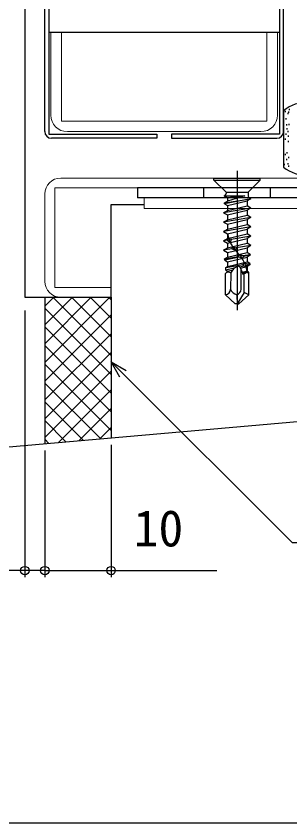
# Model space of a CAD drawing. Units: millimetres, scale not verified. Extents: x -437 to 438, y -281 to 279.
# Drawn here: x -373.1 to -331.8, y -281.2 to -159.5 of the extents above; entities that cross this region are included whole.
import ezdxf
from ezdxf.enums import TextEntityAlignment as Align

# ---------------------------------------------------------------- set-up
doc = ezdxf.new("R2010")
doc.units = ezdxf.units.MM
doc.header["$LTSCALE"] = 2
doc.layers.add('0-2_YKK_11', color=211, linetype='Continuous', lineweight=18)
for name, color, linetype in [('0-4_YKK_12', 2, 'Continuous'), ('0-5_YKK_13', 4, 'Continuous'), ('0-7_YKK_D', 6, 'Continuous'), ('0-8_YKK_ZWAK', 7, 'Continuous'), ('0-9_YSS_K', 3, 'Continuous')]:
    doc.layers.add(name, color=color, linetype=linetype)
doc.styles.add('ＭＳ ゴシック', font='')
doc.styles.get('ＭＳ ゴシック').set_extended_font_data('MS Gothic')

msp = doc.modelspace()

# ---------------------------------------------------------------- linework, layer by layer
at = {"layer": '0-2_YKK_11', "color": 7}
msp.add_line((-365.4, -176.91), (-336.2, -176.91), dxfattribs=at)
at = {"layer": '0-2_YKK_11'}
msp.add_line((-368.8, -186.308), (-368.8, -199.508), dxfattribs=at)
at = {"layer": '0-2_YKK_11', "color": 7}
for points in [[(-335.3, -175.31), (-366.3, -175.31), (-366.3, -161.91), (-367.9, -161.91), (-367.9, -174.41)], [(-333.7, -174.41), (-333.7, -161.91), (-335.3, -161.91), (-335.3, -175.31)]]:
    msp.add_lwpolyline(points, dxfattribs=at)
at = {"layer": '0-2_YKK_11'}
for points in [[(-328.3, -171.908), (-319.8, -171.908), (-319.8, -183.908), (-366.4, -183.908)], [(-366.4, -201.908), (-358.8, -201.908), (-358.8, -200.408), (-367.3, -200.408), (-367.3, -185.408), (-320.7, -185.408)]]:
    msp.add_lwpolyline(points, dxfattribs=at)
at = {"layer": '0-2_YKK_11', "color": 1}
msp.add_lwpolyline([(-353.8, -188.508), (-289.8, -188.508), (-289.8, -186.908), (-353.8, -186.908)], close=True, dxfattribs=at)
at = {"layer": '0-2_YKK_11', "color": 7}
for centre, start, end in [((-365.4, -174.41), 180.00001, 269.99999), ((-336.2, -174.41), 270.00001, 359.99999)]:
    msp.add_arc(centre, 2.5, start, end, dxfattribs=at)
at = {"layer": '0-2_YKK_11'}
for centre, start, end in [((-366.4, -186.308), 90.00001, 179.99999), ((-366.4, -199.508), 180.00001, 269.99999)]:
    msp.add_arc(centre, 2.4, start, end, dxfattribs=at)
at = {"layer": '0-4_YKK_12'}
for p, q in [((-371.8, -40.042), (-371.8, -201.908)), ((-371.8, -201.908), (-358.8, -201.908))]:
    msp.add_line(p, q, dxfattribs=at)
msp.add_lwpolyline([(-358.8, -201.908), (-358.8, -187.908), (-353.8, -187.908)], dxfattribs=at)
at = {"layer": '0-5_YKK_13'}
for p, q in [((-368.8, -176.908), (-368.8, -40.042)), ((-332.8, -176.908), (-332.8, -40.042)), ((-368.2, -161.91), (-333.4, -161.91)), ((-332.8, -173.761), (-332.8, -182.246)), ((-332.504, -173.97), (-332.504, -173.77)), ((-332.003, -174.089), (-332.003, -173.889)), ((-331.895, -173.671), (-331.895, -173.471)), ((-332.392, -175.08), (-332.392, -174.88)), ((-332.106, -174.276), (-332.106, -174.076)), ((-332.32, -175.991), (-332.32, -175.791)), ((-332.266, -176.581), (-332.266, -176.381)), ((-331.927, -175.92), (-331.927, -175.72)), ((-349.7, -177.308), (-349.7, -177.908)), ((-332.409, -177.403), (-332.409, -177.203)), ((-332.123, -177.01), (-332.123, -176.81)), ((-332.07, -177.689), (-332.07, -177.489)), ((-349.7, -177.908), (-333.8, -177.908)), ((-332.481, -178.136), (-332.481, -177.936)), ((-332.07, -178.476), (-332.07, -178.276)), ((-332.231, -180.209), (-332.231, -180.009)), ((-332.499, -180.477), (-332.499, -180.277)), ((-332.302, -181.21), (-332.302, -181.01)), ((-332.016, -180.924), (-332.016, -180.724)), ((-332.647, -181.986), (-332.647, -181.786)), ((-332.098, -181.89), (-332.098, -181.69)), ((-332.015, -182.236), (-332.015, -182.036)), ((-339.8, -182.823), (-339.8, -203.852)), ((-343.3, -183.908), (-336.3, -183.908)), ((-343.3, -184.208), (-343.3, -183.908)), ((-343.3, -184.208), (-336.3, -184.208)), ((-343.3, -184.208), (-341.46, -186.048)), ((-336.3, -184.208), (-338.14, -186.048)), ((-336.3, -184.208), (-336.3, -183.908)), ((-354.8, -185.408), (-354.8, -186.908)), ((-324.8, -185.408), (-354.8, -185.408)), ((-344.8, -186.908), (-344.8, -185.408)), ((-341.46, -186.048), (-338.14, -186.048)), ((-341.46, -186.049), (-341.46, -186.251)), ((-338.14, -186.048), (-338.14, -186.495)), ((-334.8, -185.408), (-334.8, -186.908)), ((-324.8, -186.908), (-354.8, -186.908)), ((-341.731, -186.601), (-341.627, -186.54)), ((-341.731, -186.601), (-341.244, -186.882)), ((-341.691, -187.657), (-341.244, -187.399)), ((-338.652, -186.601), (-341.244, -187.399)), ((-341.244, -186.882), (-341.244, -187.399)), ((-341.244, -188.075), (-338.294, -187.37)), ((-337.709, -187.032), (-338.294, -187.37)), ((-338.294, -187.37), (-338.294, -188.104)), ((-337.709, -187.032), (-337.89, -186.928)), ((-337.709, -188.442), (-341.829, -189.147)), ((-341.691, -187.817), (-341.244, -188.075)), ((-341.244, -188.075), (-341.244, -188.809)), ((-341.244, -188.809), (-338.294, -188.104)), ((-337.709, -188.442), (-338.294, -188.104)), ((-337.709, -188.442), (-338.294, -188.78)), ((-341.829, -189.147), (-341.244, -188.809)), ((-341.829, -189.147), (-341.244, -189.485)), ((-337.709, -189.852), (-341.829, -190.557)), ((-341.244, -189.485), (-338.294, -188.78)), ((-341.244, -189.485), (-341.244, -190.219)), ((-341.244, -190.219), (-338.294, -189.514)), ((-338.294, -188.78), (-338.294, -189.514)), ((-337.709, -189.852), (-338.294, -189.514)), ((-337.709, -189.852), (-338.294, -190.19)), ((-341.829, -190.557), (-341.244, -190.219)), ((-341.829, -190.557), (-341.244, -190.895)), ((-341.244, -190.895), (-338.294, -190.19)), ((-341.244, -190.895), (-341.244, -191.629)), ((-341.244, -191.629), (-338.294, -190.924)), ((-338.294, -190.19), (-338.294, -190.924)), ((-337.709, -191.262), (-338.294, -190.924)), ((-337.709, -191.262), (-341.829, -191.967)), ((-341.829, -191.967), (-341.244, -191.629)), ((-341.829, -191.967), (-341.244, -192.305)), ((-341.244, -192.305), (-338.294, -191.6)), ((-341.244, -192.305), (-341.244, -193.039)), ((-337.709, -191.262), (-338.294, -191.6)), ((-338.294, -191.6), (-338.294, -192.334)), ((-341.829, -193.377), (-341.244, -193.039)), ((-341.274, -193.282), (-341.829, -193.377)), ((-341.829, -193.377), (-341.244, -193.715)), ((-341.244, -193.039), (-338.294, -192.334)), ((-341.244, -193.715), (-338.294, -193.01)), ((-337.709, -192.672), (-340.685, -193.181)), ((-337.709, -192.672), (-338.294, -192.334)), ((-337.709, -192.672), (-338.294, -193.01)), ((-338.294, -193.01), (-338.294, -193.744)), ((-341.829, -194.787), (-341.244, -194.449)), ((-340.607, -194.578), (-341.829, -194.787)), ((-341.244, -193.715), (-341.244, -194.449)), ((-341.244, -194.449), (-338.294, -193.744)), ((-341.244, -195.125), (-338.294, -194.42)), ((-337.709, -194.082), (-339.951, -194.466)), ((-337.709, -194.082), (-338.294, -193.744)), ((-337.709, -194.082), (-338.294, -194.42)), ((-338.294, -194.42), (-338.294, -195.154)), ((-341.829, -194.787), (-341.244, -195.125)), ((-341.691, -196.117), (-341.244, -195.859)), ((-339.486, -195.872), (-341.671, -196.288)), ((-341.244, -195.125), (-341.244, -195.859)), ((-341.244, -195.859), (-338.294, -195.154)), ((-341.244, -196.535), (-338.294, -195.83)), ((-338.943, -195.623), (-337.829, -195.423)), ((-337.829, -195.423), (-338.294, -195.154)), ((-337.817, -195.554), (-338.294, -195.83)), ((-338.294, -195.83), (-338.294, -196.564)), ((-341.671, -196.288), (-341.244, -196.535)), ((-341.244, -196.535), (-341.244, -197.269)), ((-341.244, -197.269), (-338.294, -196.564)), ((-338.337, -196.869), (-337.9, -196.792)), ((-337.9, -196.792), (-338.294, -196.564)), ((-337.897, -197.011), (-338.294, -197.24)), ((-341.524, -197.431), (-341.244, -197.269)), ((-340.266, -197.534), (-341.488, -197.804)), ((-341.488, -197.804), (-341.244, -197.945)), ((-341.244, -197.945), (-340.397, -197.742)), ((-341.244, -197.945), (-341.244, -198.124)), ((-340.754, -198.241), (-340.774, -200.701)), ((-338.782, -197.206), (-339.38, -197.338)), ((-339.32, -197.485), (-338.294, -197.24)), ((-339.182, -200.701), (-339.182, -197.818)), ((-338.294, -197.974), (-339.041, -198.153)), ((-338.482, -198.181), (-338.981, -198.287)), ((-338.048, -198.309), (-338.387, -198.115)), ((-338.082, -198.096), (-338.328, -198.149)), ((-338.294, -197.24), (-338.294, -197.974)), ((-338.082, -198.096), (-338.294, -197.974)), ((-338.082, -198.096), (-338.09, -198.285))]:
    msp.add_line(p, q, dxfattribs=at)
for points in [[(-368.2, -40.042), (-368.2, -177.308), (-351.9, -177.308), (-351.9, -177.908), (-367.8, -177.908)], [(-333.4, -40.042), (-333.4, -177.308), (-349.7, -177.308)], [(-341.731, -186.601), (-338.652, -186.601), (-341.244, -186.882)], [(-341.089, -193.002), (-341.274, -193.282), (-340.853, -193.621)], [(-341.089, -193.002), (-340.685, -193.181), (-340.853, -193.621)], [(-341.671, -196.288), (-341.691, -196.117), (-339.567, -195.735)], [(-337.829, -195.423), (-337.817, -195.554), (-338.851, -195.751)], [(-341.488, -197.804), (-341.524, -197.431), (-338.87, -196.963)], [(-340.727, -198.265), (-340.212, -197.449), (-339.611, -197.17), (-339.396, -197.299), (-339.095, -198.029), (-338.924, -198.415), (-338.602, -198.265), (-338.387, -198.115)], [(-337.9, -196.792), (-337.897, -197.011), (-338.271, -197.093)], [(-339.8, -202.908), (-340.075, -202.908), (-341.553, -201.509), (-341.553, -198.309)], [(-339.8, -202.908), (-339.525, -202.908), (-338.048, -201.509), (-338.048, -198.309)], [(-338.048, -201.509), (-338.739, -201.169), (-338.726, -198.323)], [(-338.739, -201.169), (-339.706, -202.747), (-339.525, -202.908)]]:
    msp.add_lwpolyline(points, dxfattribs=at)
for points in [[(-341.691, -187.817), (-341.691, -187.657), (-337.709, -187.032)], [(-340.489, -194.269), (-339.951, -194.466), (-340.041, -194.837), (-340.607, -194.578)], [(-339.478, -195.437), (-338.943, -195.623), (-338.851, -195.751), (-339.061, -196.013), (-339.486, -195.872), (-339.567, -195.735)], [(-338.709, -196.663), (-338.337, -196.869), (-338.271, -197.093), (-338.469, -197.281), (-338.782, -197.206), (-338.87, -196.963)]]:
    msp.add_lwpolyline(points, close=True, dxfattribs=at)
for centre, radius, start, end in [((-329.3, -178.003), 5.5, 46.65824, 129.51963), ((-367.8, -176.908), 1, 180, 270), ((-333.8, -176.908), 1, 270, 0), ((-329.3, -178.003), 5.5, 230.48035, 313.34175), ((-341.793, -186.251), 0.333, 300.00099, 359.99996), ((-337.64, -186.495), 0.5, 179.99996, 239.99864), ((-336.56, -191.631), 4.732, 188.18813, 226.79131), ((-343.771, -198.985), 5.57, 10.45962, 44.51945), ((-341.119, -198.683), 0.573, 46.90674, 139.24197), ((-341.673, -200.614), 0.903, 277.68862, 354.48735), ((-339.595, -200.279), 1.253, 199.68753, 259.07993), ((-340.245, -200.512), 1.079, 292.49237, 349.91945), ((-337.363, -201.883), 2.497, 171.40106, 200.26382)]:
    msp.add_arc(centre, radius, start, end, dxfattribs=at)
at = {"layer": '0-7_YKK_D'}
for p, q in [((-371.8, -203.908), (-371.8, -244.145)), ((-368.8, -225.02), (-368.8, -244.145)), ((-368.8, -225.02), (-368.8, -244.145)), ((-358.8, -224.145), (-358.8, -244.145)), ((-371.8, -243.145), (-385.247, -243.145)), ((-368.8, -243.145), (-371.8, -243.145)), ((-368.8, -243.145), (-366.25, -243.145))]:
    msp.add_line(p, q, dxfattribs=at)
for points in [[(-357.471, -213.93), (-358.791, -211.643), (-356.505, -212.963)], [(-358.791, -211.643), (-356.988, -213.446), (-331.52, -238.915), (-284.261, -238.915)], [(-368.8, -243.145), (-358.8, -243.145), (-342.875, -243.145)]]:
    msp.add_lwpolyline(points, dxfattribs=at)
for centre in [(-371.8, -243.145), (-368.8, -243.145), (-368.8, -243.145), (-358.8, -243.145)]:
    msp.add_circle(centre, 0.637, dxfattribs=at)
at = {"layer": '0-8_YKK_ZWAK'}
msp.add_lwpolyline([(-436.8, -281.2), (438.2, -281.2), (438.2, 243.8)], dxfattribs=at)
at = {"layer": '0-9_YSS_K'}
for p, q in [((-368.8, -201.908), (-368.8, -224.02)), ((-368.8, -201.908), (-358.8, -201.908)), ((-368.8, -203.25), (-367.458, -201.908)), ((-368.8, -206.079), (-364.629, -201.908)), ((-368.8, -208.907), (-361.801, -201.908)), ((-368.8, -211.736), (-358.972, -201.908)), ((-358.8, -210.703), (-367.595, -201.908)), ((-358.8, -207.875), (-364.767, -201.908)), ((-358.8, -205.047), (-361.939, -201.908)), ((-358.8, -202.218), (-359.11, -201.908)), ((-358.8, -201.908), (-358.8, -223.145)), ((-358.8, -213.532), (-368.8, -203.532)), ((-368.8, -214.564), (-358.8, -204.564)), ((-358.8, -216.36), (-368.8, -206.36)), ((-368.8, -217.392), (-358.8, -207.392)), ((-358.8, -219.189), (-368.8, -209.189)), ((-368.8, -220.221), (-358.8, -210.221)), ((-358.8, -222.017), (-368.8, -212.017)), ((-368.8, -223.049), (-358.8, -213.049)), ((-360.364, -223.282), (-368.8, -214.845)), ((-366.764, -223.842), (-358.8, -215.878)), ((-362.965, -223.509), (-368.8, -217.674)), ((-363.664, -223.571), (-358.8, -218.706)), ((-321.8, -219.908), (-381.8, -225.157)), ((-365.565, -223.737), (-368.8, -220.502)), ((-360.565, -223.299), (-358.8, -221.535)), ((-368.166, -223.964), (-368.8, -223.331))]:
    msp.add_line(p, q, dxfattribs=at)

# ---------------------------------------------------------------- texts
at = {"layer": '0-7_YKK_D', "style": 'ＭＳ ゴシック'}
msp.add_text('10', height=5.499, dxfattribs=at).set_placement((-355.401, -241.145), align=Align.BOTTOM_LEFT)

doc.saveas('drawing.dxf')
